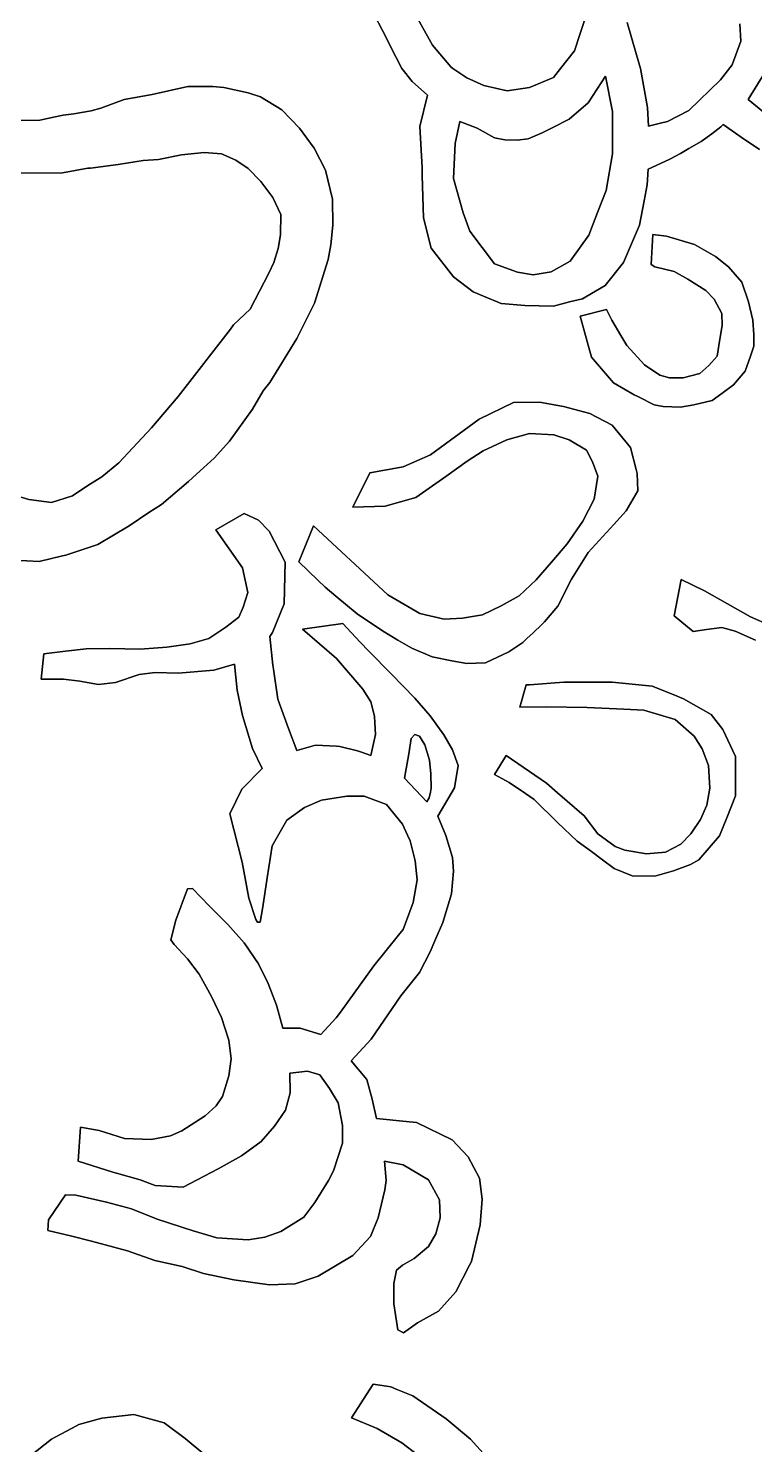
# Model space of a CAD drawing. Header units: inches. Extents: x 288635 to 1232953, y 676945 to 1655780.
# Drawn here: x 496928 to 512105, y 1280392 to 1309973 of the extents above; entities that cross this region are included whole.
import ezdxf

# ---------------------------------------------------------------- set-up
doc = ezdxf.new("R2010")
doc.units = ezdxf.units.IN
doc.header["$MEASUREMENT"] = 0
doc.layers.add('Images', color=7, linetype='Continuous')
picture_1 = doc.add_image_def('image6.jpg', size_in_pixel=(2592, 3907))

msp = doc.modelspace()

# ---------------------------------------------------------------- linework, layer by layer
at = {"color": 1}
for points in [[(504867.104, 1310535.5054), (505376.3718, 1309623.3839), (505756.4225, 1309167.3231), (505801.5297, 1309136.5682), (506090.867, 1308939.2927), (506448.1146, 1308779.6714), (506934.5794, 1308665.6562), (507398.2412, 1308734.0654), (507899.9081, 1308946.8937), (508050.6084, 1309136.5682), (508340.7668, 1309501.7676), (508599.2012, 1310292.273)], [(508599.2012, 1310292.273), (508340.7668, 1309501.7676), (508050.6084, 1309136.5682), (507899.9081, 1308946.8937), (507398.2412, 1308734.0654), (506934.5794, 1308665.6562), (506448.1146, 1308779.6714), (506090.867, 1308939.2927), (505801.5297, 1309136.5682), (505756.4225, 1309167.3231), (505376.3718, 1309623.3839), (504867.104, 1310535.5054)], [(512208.5742, 1307441.037), (511824.7723, 1307701.1694), (511448.2165, 1307963.425), (511398.0514, 1307913.2599), (511207.8415, 1307772.2808), (510986.8878, 1307608.5151), (510728.4925, 1307460.0747), (510552.4556, 1307361.494), (510331.2493, 1307237.6185), (510137.531, 1307150.495), (509877.0375, 1307033.3398), (509857.6931, 1306706.304), (509796.1234, 1306373.3713), (509701.3481, 1305860.8826), (509366.9035, 1305085.5793), (508979.2519, 1304599.1144), (508576.7522, 1304365.4049), (508507.9891, 1304325.478), (508237.8588, 1304257.9454), (507899.9081, 1304173.4577), (507300.9298, 1304185.4592), (506805.3622, 1304226.6648), (506435.5673, 1304380.3458), (506220.0843, 1304469.8972), (505809.6296, 1304781.5388), (505345.9678, 1305382.0188), (505186.3465, 1306012.9028), (505160.8233, 1306899.8351), (505155.9425, 1307069.4436), (505110.3364, 1307920.757), (505268.799, 1308577.5761), (504946.2523, 1308863.7849), (504730.5632, 1309136.5682), (504730.2858, 1309136.919), (504614.3073, 1309362.7718), (504326.0718, 1309924.0725), (504152.6088, 1310261.8689)], [(504152.6088, 1310261.8689), (504326.0718, 1309924.0725), (504614.3073, 1309362.7718), (504730.2858, 1309136.919), (504730.5632, 1309136.5682), (504946.2523, 1308863.7849), (505268.799, 1308577.5761), (505110.3364, 1307920.757), (505155.9425, 1307069.4436), (505160.8233, 1306899.8351), (505186.3465, 1306012.9028), (505345.9678, 1305382.0188), (505809.6296, 1304781.5388), (506220.0843, 1304469.8972), (506435.5673, 1304380.3458), (506805.3622, 1304226.6648), (507300.9298, 1304185.4592), (507899.9081, 1304173.4577), (508237.8588, 1304257.9454), (508507.9891, 1304325.478), (508576.7522, 1304365.4049), (508979.2519, 1304599.1144), (509366.9035, 1305085.5793), (509701.3481, 1305860.8826), (509796.1234, 1306373.3713), (509857.6931, 1306706.304), (509877.0375, 1307033.3398), (510137.531, 1307150.495), (510331.2493, 1307237.6185), (510552.4556, 1307361.494), (510728.4925, 1307460.0747), (510986.8878, 1307608.5151), (511207.8415, 1307772.2808), (511398.0514, 1307913.2599), (511448.2165, 1307963.425), (511824.7723, 1307701.1694), (512208.5742, 1307441.037)], [(509442.4163, 1310097.4795), (509636.7036, 1309416.5381), (509717.6589, 1309136.5682), (509865.8753, 1308317.9167), (509886.0416, 1307928.8582), (510140.3445, 1307990.8607), (510280.4492, 1308025.0201), (510732.5701, 1308253.6205), (511387.8914, 1308898.7818), (511631.7319, 1309213.7425), (511814.6122, 1309706.5034), (511794.2922, 1310067.1842)], [(511794.2922, 1310067.1842), (511814.6122, 1309706.5034), (511631.7319, 1309213.7425), (511387.8914, 1308898.7818), (510732.5701, 1308253.6205), (510280.4492, 1308025.0201), (510140.3445, 1307990.8607), (509886.0416, 1307928.8582), (509865.8753, 1308317.9167), (509717.6589, 1309136.5682), (509636.7036, 1309416.5381), (509442.4163, 1310097.4795)], [(512317.5333, 1309051.1821), (511972.0926, 1308487.301), (512471.6723, 1308078.3758)], [(512471.6723, 1308078.3758), (511972.0926, 1308487.301), (512317.5333, 1309051.1821)], [(496257.7704, 1308046.6768), (497167.0923, 1308056.8368), (497491.6837, 1308125.5227), (497654.2441, 1308161.0828), (497877.7645, 1308186.4829), (498238.4452, 1308252.523), (498441.6456, 1308303.3231), (498929.3266, 1308486.2035), (499513.5278, 1308592.8837), (500260.2893, 1308755.444), (500783.5303, 1308755.444), (501011.2764, 1308736.6884), (501523.4853, 1308622.7182), (501779.2123, 1308542.0836), (502226.2532, 1308267.763), (502597.0939, 1307886.7623), (502901.8946, 1307470.2014), (503140.655, 1307007.9205), (503282.8953, 1306403.3993), (503293.0553, 1305864.9182), (503247.3352, 1305448.3574), (503196.5351, 1305143.5568), (502906.9746, 1304234.235), (502541.2138, 1303497.6335), (501977.2365, 1302577.1314), (501837.7871, 1302399.3335), (501611.572, 1302019.3505), (501128.971, 1301353.8692), (500808.9304, 1300998.2685), (500441.788, 1300662.5955), (500275.5293, 1300510.5875), (499711.6482, 1300027.9866), (499444.9383, 1299860.4211), (499033.7314, 1299585.814), (498382.8551, 1299194.2299), (498027.3057, 1299076.6466), (497710.8121, 1298971.9794), (497639.5584, 1298955.0142), (497155.186, 1298839.6875), (496641.8933, 1298866.1459)], [(496641.8933, 1298866.1459), (497155.186, 1298839.6875), (497639.5584, 1298955.0142), (497710.8121, 1298971.9794), (498027.3057, 1299076.6466), (498382.8551, 1299194.2299), (499033.7314, 1299585.814), (499444.9383, 1299860.4211), (499711.6482, 1300027.9866), (500275.5293, 1300510.5875), (500441.788, 1300662.5955), (500808.9304, 1300998.2685), (501128.971, 1301353.8692), (501611.572, 1302019.3505), (501837.7871, 1302399.3335), (501977.2365, 1302577.1314), (502541.2138, 1303497.6335), (502906.9746, 1304234.235), (503196.5351, 1305143.5568), (503247.3352, 1305448.3574), (503293.0553, 1305864.9182), (503282.8953, 1306403.3993), (503140.655, 1307007.9205), (502901.8946, 1307470.2014), (502597.0939, 1307886.7623), (502226.2532, 1308267.763), (501779.2123, 1308542.0836), (501523.4853, 1308622.7182), (501011.2764, 1308736.6884), (500783.5303, 1308755.444), (500260.2893, 1308755.444), (499513.5278, 1308592.8837), (498929.3266, 1308486.2035), (498441.6456, 1308303.3231), (498238.4452, 1308252.523), (497877.7645, 1308186.4829), (497654.2441, 1308161.0828), (497491.6837, 1308125.5227), (497167.0923, 1308056.8368), (496257.7704, 1308046.6768)], [(496424.9345, 1300284.3154), (496938.2272, 1300130.8568), (497414.4782, 1300072.6483), (497848.3957, 1300210.2319), (498171.188, 1300421.899), (498462.2303, 1300607.1077), (498816.6325, 1300900.0513), (499500.1928, 1301632.6348), (500062.1689, 1302283.5111), (501155.7433, 1303691.5888), (501215.4214, 1303781.9586), (501565.8519, 1304107.2347), (501954.0052, 1304860.802), (502058.6129, 1305082.5967), (502150.0531, 1305377.2372), (502200.8532, 1305661.7178), (502205.9332, 1306083.3587), (502038.2928, 1306438.9594), (501784.2923, 1306774.24), (501520.1318, 1307048.5606), (501266.1313, 1307216.2009), (500966.4107, 1307348.2812), (500600.65, 1307378.7613), (500128.209, 1307327.9612), (499645.608, 1307236.521), (499330.6474, 1307211.1209), (498807.4064, 1307129.8408), (498231.0576, 1307052.9061), (498175.4248, 1307049.1973), (497639.5332, 1306954.4746), (496740.3714, 1306949.3946)], [(496740.3714, 1306949.3946), (497639.5332, 1306954.4746), (498175.4248, 1307049.1973), (498231.0576, 1307052.9061), (498807.4064, 1307129.8408), (499330.6474, 1307211.1209), (499645.608, 1307236.521), (500128.209, 1307327.9612), (500600.65, 1307378.7613), (500966.4107, 1307348.2812), (501266.1313, 1307216.2009), (501520.1318, 1307048.5606), (501784.2923, 1306774.24), (502038.2928, 1306438.9594), (502205.9332, 1306083.3587), (502200.8532, 1305661.7178), (502150.0531, 1305377.2372), (502058.6129, 1305082.5967), (501954.0052, 1304860.802), (501565.8519, 1304107.2347), (501215.4214, 1303781.9586), (501155.7433, 1303691.5888), (500062.1689, 1302283.5111), (499500.1928, 1301632.6348), (498816.6325, 1300900.0513), (498462.2303, 1300607.1077), (498171.188, 1300421.899), (497848.3957, 1300210.2319), (497414.4782, 1300072.6483), (496938.2272, 1300130.8568), (496424.9345, 1300284.3154)], [(512120.4126, 1297196.0948), (511693.6917, 1297384.0552), (511419.3712, 1297460.2553), (511099.3306, 1297414.5352), (510819.93, 1297373.8952), (510423.6892, 1297704.0958), (510571.0095, 1298461.0173), (511058.6905, 1298222.2569), (512018.8124, 1297683.7758), (512425.2132, 1297500.8954)], [(512425.2132, 1297500.8954), (512018.8124, 1297683.7758), (511058.6905, 1298222.2569), (510571.0095, 1298461.0173), (510423.6892, 1297704.0958), (510819.93, 1297373.8952), (511099.3306, 1297414.5352), (511419.3712, 1297460.2553), (511693.6917, 1297384.0552), (512120.4126, 1297196.0948)], [(505085.2499, 1280159.8813), (504734.7292, 1280434.2019), (504216.5682, 1280728.8425), (503678.0871, 1280952.3629), (504135.288, 1281653.4043), (504410.2545, 1281611.971), (504506.1287, 1281597.5242), (504613.9951, 1281553.1791), (504963.3296, 1281409.5638), (505659.291, 1280932.0429), (506167.2921, 1280505.322), (506624.493, 1279997.321)], [(506624.493, 1279997.321), (506167.2921, 1280505.322), (505659.291, 1280932.0429), (504963.3296, 1281409.5638), (504613.9951, 1281553.1791), (504506.1287, 1281597.5242), (504410.2545, 1281611.971), (504135.288, 1281653.4043), (503678.0871, 1280952.3629), (504216.5682, 1280728.8425), (504734.7292, 1280434.2019), (505085.2499, 1280159.8813)], [(496982.6337, 1280164.9613), (497414.4346, 1280510.402), (497487.4977, 1280549.5429), (497621.9447, 1280621.5681), (497921.2273, 1280781.8981), (497983.3957, 1280815.2026), (498461.3976, 1280948.6987), (499131.478, 1281023.4831), (499766.4793, 1280845.6827), (500208.5319, 1280522.2552), (500619.921, 1280180.2014)], [(500619.921, 1280180.2014), (500208.5319, 1280522.2552), (499766.4793, 1280845.6827), (499131.478, 1281023.4831), (498461.3976, 1280948.6987), (497983.3957, 1280815.2026), (497921.2273, 1280781.8981), (497621.9447, 1280621.5681), (497487.4977, 1280549.5429), (497414.4346, 1280510.402), (496982.6337, 1280164.9613)]]:
    msp.add_lwpolyline(points, dxfattribs=at)
for points in [[(508986.5621, 1308970.7747), (508624.9006, 1308416.2467), (508232.0795, 1308075.2263), (507873.1512, 1307893.0757), (507663.9545, 1307786.9116), (507375.0708, 1307664.6472), (507141.3903, 1307639.2472), (506887.3898, 1307644.3272), (506668.9494, 1307684.9673), (506306.6348, 1307888.9892), (505945.9301, 1308027.3772), (505849.1628, 1307564.317), (505811.0627, 1306834.0656), (506014.2631, 1306122.8641), (506153.9634, 1305735.5134), (506668.3144, 1305056.062), (507150.9154, 1304878.2616), (507474.766, 1304827.4615), (507855.7668, 1304884.6117), (508249.4676, 1305113.2121), (508636.8183, 1305652.9632), (508824.2265, 1306127.946), (509005.1191, 1306586.4151), (509132.1193, 1307348.4166), (509132.1193, 1308237.4184), (508986.5621, 1308970.7747)], [(509132.1193, 1308237.4184), (509132.1193, 1307348.4166), (509005.1191, 1306586.4151), (508824.2265, 1306127.946), (508636.8183, 1305652.9632), (508249.4676, 1305113.2121), (507855.7668, 1304884.6117), (507474.766, 1304827.4615), (507150.9154, 1304878.2616), (506668.3144, 1305056.062), (506153.9634, 1305735.5134), (506014.2631, 1306122.8641), (505811.0627, 1306834.0656), (505849.1628, 1307564.317), (505945.9301, 1308027.3772), (506306.6348, 1307888.9892), (506668.9494, 1307684.9673), (506887.3898, 1307644.3272), (507141.3903, 1307639.2472), (507375.0708, 1307664.6472), (507663.9545, 1307786.9116), (507873.1512, 1307893.0757), (508232.0795, 1308075.2263), (508624.9006, 1308416.2467), (508986.5621, 1308970.7747), (509132.1193, 1308237.4184)], [(511906.478, 1302813.5101), (511662.6375, 1302523.9495), (511418.7971, 1302346.1491), (511215.5966, 1302198.8288), (510834.5959, 1302107.3886), (510555.1953, 1302061.6686), (510189.4346, 1302076.9086), (510006.5542, 1302112.4687), (509666.2613, 1302286.9565), (509589.9934, 1302315.6691), (509153.1125, 1302569.6696), (508695.9116, 1303103.0706), (508457.1511, 1303961.5924), (509010.8722, 1304098.7526), (509117.5524, 1303880.3122), (509311.5562, 1303554.8866), (509432.5131, 1303351.9911), (509803.3538, 1302945.5903), (510123.3945, 1302732.2299), (510326.5949, 1302671.2698), (510611.0754, 1302676.3498), (510956.5161, 1302762.71), (511144.4765, 1302930.3503), (511322.2769, 1303128.4707), (511378.157, 1303484.0714), (511428.9571, 1303763.472), (511418.7971, 1304017.4725), (511256.2367, 1304317.1931), (511083.5164, 1304494.9934), (510707.5956, 1304733.7539), (510423.1151, 1304896.3142), (510016.7142, 1304992.8344), (509940.5141, 1305038.5545), (509976.9723, 1305668.4083), (510265.057, 1305632.1783), (510849.8359, 1305455.1153), (511283.6918, 1305206.476), (511557.2209, 1304990.9354), (511837.1062, 1304673.3765), (511973.961, 1304262.8119), (512069.0384, 1303880.3122), (512089.3584, 1303570.4316), (512089.3584, 1303331.6711), (512018.2383, 1303123.3907), (511906.478, 1302813.5101)], [(511256.2367, 1304317.1931), (511418.7971, 1304017.4725), (511428.9571, 1303763.472), (511378.157, 1303484.0714), (511322.2769, 1303128.4707), (511144.4765, 1302930.3503), (510956.5161, 1302762.71), (510611.0754, 1302676.3498), (510326.5949, 1302671.2698), (510123.3945, 1302732.2299), (509803.3538, 1302945.5903), (509432.5131, 1303351.9911), (509311.5562, 1303554.8866), (509117.5524, 1303880.3122), (509010.8722, 1304098.7526), (508457.1511, 1303961.5924), (508695.9116, 1303103.0706), (509153.1125, 1302569.6696), (509589.9934, 1302315.6691), (509666.2613, 1302286.9565), (510006.5542, 1302112.4687), (510189.4346, 1302076.9086), (510555.1953, 1302061.6686), (510834.5959, 1302107.3886), (511215.5966, 1302198.8288), (511418.7971, 1302346.1491), (511662.6375, 1302523.9495), (511906.478, 1302813.5101), (512018.2383, 1303123.3907), (512089.3584, 1303331.6711), (512089.3584, 1303570.4316), (512069.0384, 1303880.3122), (511973.961, 1304262.8119), (511837.1062, 1304673.3765), (511557.2209, 1304990.9354), (511283.6918, 1305206.476), (510849.8359, 1305455.1153), (510265.057, 1305632.1783), (509976.9723, 1305668.4083), (509940.5141, 1305038.5545), (510016.7142, 1304992.8344), (510423.1151, 1304896.3142), (510707.5956, 1304733.7539), (511083.5164, 1304494.9934), (511256.2367, 1304317.1931)], [(509130.6915, 1301682.9536), (509511.6923, 1301219.4027), (509629.998, 1300756.9349), (509651.3925, 1300673.3016), (509664.0926, 1300311.3509), (509416.4421, 1299898.6), (509162.4416, 1299612.8495), (508622.6905, 1299028.6483), (508279.7898, 1298469.8472), (507994.0392, 1297904.6961), (507714.6387, 1297574.4954), (507667.8365, 1297530.0333), (507466.9882, 1297339.5449), (507353.4498, 1297236.3282), (507257.4377, 1297149.0445), (506971.6872, 1296952.1941), (506482.7362, 1296723.5937), (506089.0354, 1296704.5437), (505777.8848, 1296761.6938), (505365.134, 1296844.2439), (504939.6831, 1297028.3943), (504647.5825, 1297193.4946), (504331.9226, 1297389.2122), (503797.682, 1297741.9364), (503351.0348, 1298114.1424), (503129.9295, 1298298.3968), (502974.6766, 1298448.2962), (502577.4784, 1298831.7979), (502888.629, 1299581.0994), (504438.0321, 1298139.6465), (505111.1335, 1297752.2957), (505619.1345, 1297631.6455), (506000.1352, 1297657.0456), (506419.2361, 1297726.8957), (506806.5868, 1297911.0461), (507181.2376, 1298120.5965), (507536.8383, 1298457.1472), (507860.689, 1298825.4479), (508184.5396, 1299206.4487), (508514.7403, 1299682.6996), (508749.6907, 1300139.9005), (508825.8909, 1300622.5015), (508717.9407, 1300920.9521), (508590.9404, 1301162.2526), (508228.9897, 1301378.153), (507911.4891, 1301486.1032), (507397.138, 1301511.5033), (506927.2371, 1301378.153), (506431.9361, 1301149.5525), (506095.3854, 1300933.6521), (505650.8845, 1300609.8015), (505028.5833, 1300171.6506), (504387.232, 1299993.8502), (503707.7806, 1299974.8002), (504063.3814, 1300686.0016), (504761.8828, 1300813.0019), (505333.3839, 1301067.0024), (506350.2359, 1301807.6724), (507066.9374, 1302159.2046), (507606.6884, 1302165.5546), (508108.3394, 1302076.6544), (508660.7906, 1301930.6041), (509130.6915, 1301682.9536)], [(508108.3394, 1302076.6544), (507606.6884, 1302165.5546), (507066.9374, 1302159.2046), (506350.2359, 1301807.6724), (505333.3839, 1301067.0024), (504761.8828, 1300813.0019), (504063.3814, 1300686.0016), (503707.7806, 1299974.8002), (504387.232, 1299993.8502), (505028.5833, 1300171.6506), (505650.8845, 1300609.8015), (506095.3854, 1300933.6521), (506431.9361, 1301149.5525), (506927.2371, 1301378.153), (507397.138, 1301511.5033), (507911.4891, 1301486.1032), (508228.9897, 1301378.153), (508590.9404, 1301162.2526), (508717.9407, 1300920.9521), (508825.8909, 1300622.5015), (508749.6907, 1300139.9005), (508514.7403, 1299682.6996), (508184.5396, 1299206.4487), (507860.689, 1298825.4479), (507536.8383, 1298457.1472), (507181.2376, 1298120.5965), (506806.5868, 1297911.0461), (506419.2361, 1297726.8957), (506000.1352, 1297657.0456), (505619.1345, 1297631.6455), (505111.1335, 1297752.2957), (504438.0321, 1298139.6465), (502888.629, 1299581.0994), (502577.4784, 1298831.7979), (502974.6766, 1298448.2962), (503129.9295, 1298298.3968), (503351.0348, 1298114.1424), (503797.682, 1297741.9364), (504331.9226, 1297389.2122), (504647.5825, 1297193.4946), (504939.6831, 1297028.3943), (505365.134, 1296844.2439), (505777.8848, 1296761.6938), (506089.0354, 1296704.5437), (506482.7362, 1296723.5937), (506971.6872, 1296952.1941), (507257.4377, 1297149.0445), (507353.4498, 1297236.3282), (507466.9882, 1297339.5449), (507667.8365, 1297530.0333), (507714.6387, 1297574.4954), (507994.0392, 1297904.6961), (508279.7898, 1298469.8472), (508622.6905, 1299028.6483), (509162.4416, 1299612.8495), (509416.4421, 1299898.6), (509664.0926, 1300311.3509), (509651.3925, 1300673.3016), (509629.998, 1300756.9349), (509511.6923, 1301219.4027), (509130.6915, 1301682.9536), (508660.7906, 1301930.6041), (508108.3394, 1302076.6544)], [(501971.2529, 1297271.3314), (502035.1873, 1296671.9469), (502048.0798, 1296585.9966), (502141.8675, 1295960.7455), (502366.7472, 1295352.4172), (502538.1083, 1294888.8634), (502929.2691, 1295000.6236), (503364.7438, 1294978.8498), (503437.2701, 1294975.2235), (503803.0308, 1294883.7833), (503890.402, 1294853.6006), (504082.4314, 1294787.2632), (504178.9516, 1295224.144), (504169.3299, 1295467.8944), (504163.7116, 1295610.2248), (504082.4314, 1295904.8654), (503914.7911, 1296169.0259), (503366.15, 1296809.1072), (502660.0285, 1297423.7884), (503503.3102, 1297545.7087), (503853.8309, 1297159.6279), (504053.0648, 1296958.4785), (504509.1272, 1296494.5834), (505005.4551, 1295980.0082), (505322.2035, 1295613.8727), (505610.6448, 1295216.8008), (505794.3948, 1294904.1034), (505906.155, 1294573.9027), (505829.9549, 1294111.6218), (505484.5142, 1293517.2606), (505652.1545, 1293115.9398), (505794.3948, 1292653.6589), (505809.6348, 1292369.1783), (505768.9948, 1291896.7374), (505591.1944, 1291297.2962), (505425.1324, 1290914.0761), (505327.0339, 1290687.695), (505103.5134, 1290250.8141), (504714.9564, 1289764.21), (504093.4381, 1288858.0446), (503674.3372, 1288407.1937), (504000.7279, 1288017.3029), (504112.4881, 1287605.8221), (504204.2525, 1287205.3958), (504825.363, 1287141.0498), (505038.32, 1287118.9878), (505787.6215, 1286757.0371), (506117.8221, 1286401.4364), (506352.7726, 1285956.9355), (506409.9227, 1285518.7846), (506371.8226, 1284985.3835), (506187.6723, 1284217.032), (506147.4255, 1284140.8199), (505857.4716, 1283582.0307), (505495.5209, 1283181.9799), (505057.37, 1282934.3294), (504765.2694, 1282724.779), (504650.9692, 1282788.2792), (504568.419, 1283334.3802), (504568.419, 1283759.8311), (504619.2191, 1284039.2317), (504745.8555, 1284140.8199), (504987.5199, 1284280.5321), (505292.3205, 1284528.1826), (505444.7208, 1284794.8832), (505533.621, 1285131.4338), (505520.9209, 1285506.0846), (505292.3205, 1285925.1854), (504758.9194, 1286236.3361), (504369.3127, 1286311.3002), (504402.5535, 1285909.0867), (504375.3786, 1285711.825), (504238.2184, 1285127.6238), (504075.658, 1284741.5431), (503709.8973, 1284345.3023), (502983.4559, 1283913.5014), (502500.8549, 1283750.9411), (501967.4538, 1283730.621), (501220.6923, 1283832.2212), (500590.7711, 1283964.3015), (500143.7302, 1284111.6218), (499569.689, 1284238.6221), (499000.7279, 1284441.8225), (498248.8864, 1284645.0229), (497834.2892, 1284749.8915), (497334.3642, 1284866.7571), (497347.3493, 1285087.5032), (497704.4385, 1285606.9057), (497918.6921, 1285600.4132), (498561.4527, 1285457.5775), (499080.8552, 1285314.7418), (499619.7354, 1285100.4882), (500372.869, 1284860.2645), (500866.3015, 1284710.9363), (501522.0472, 1284671.9811), (501872.6439, 1284723.9214), (502203.763, 1284847.2795), (502684.2103, 1285145.9359), (502917.9415, 1285451.0849), (503198.9267, 1285909.0867), (503304.7665, 1286112.2991), (503492.7269, 1286686.3403), (503492.7269, 1286732.0484), (503492.7269, 1287057.181), (503401.2867, 1287534.702), (503218.4063, 1287834.4226), (503020.2859, 1288113.8231), (502761.2054, 1288195.1033), (502400.5287, 1288150.5893), (502392.6825, 1288149.6209), (502400.5247, 1287737.9024), (502298.9245, 1287377.2217), (502075.404, 1287047.021), (501790.9235, 1286726.9804), (501384.5227, 1286427.2598), (500891.7617, 1286152.9392), (500165.3202, 1285771.9385), (499581.1191, 1285802.4185), (499266.1584, 1285924.3388), (498773.0141, 1286065.2372), (498697.1973, 1286086.8991), (497970.7558, 1286310.4195), (498016.4759, 1287026.701), (498406.977, 1286952.1261), (498941.0378, 1286787.9405), (499493.2986, 1286762.74), (499896.2158, 1286839.7443), (500134.8402, 1286945.4208), (500622.5211, 1287260.3814), (500851.1216, 1287468.6618), (500983.2019, 1287661.7022), (501115.2821, 1288093.5031), (501166.0822, 1288454.1838), (501115.2821, 1288840.2646), (500967.9618, 1289312.7055), (500754.6014, 1289754.6664), (500500.6009, 1290222.0274), (500251.6804, 1290536.988), (499977.3599, 1290836.7086), (499906.2397, 1290938.3088), (500012.9199, 1291344.7096), (500256.7604, 1292000.0309), (500358.3606, 1292005.1109), (500708.8813, 1291649.5102), (501100.0421, 1291258.3494), (501435.3228, 1290872.2687), (501740.1234, 1290435.3878), (501938.2438, 1290023.907), (502116.0441, 1289571.7861), (502248.1244, 1289089.1851), (502400.5287, 1289091.3316), (502608.8051, 1289094.2651), (503039.336, 1288959.6448), (503358.9677, 1289304.6502), (503452.5101, 1289427.8524), (504148.4715, 1290393.0544), (504661.5526, 1291033.1356), (504758.0727, 1291155.0559), (504971.4332, 1291718.937), (505052.7133, 1292186.298), (505012.0733, 1292587.6188), (504905.393, 1293004.1796), (504852.862, 1293119.4089), (504747.9127, 1293349.6203), (504412.6321, 1293761.1011), (503945.2711, 1293938.9015), (503584.5904, 1293938.9015), (503051.1893, 1293852.5413), (502700.6686, 1293700.141), (502329.8279, 1293435.9805), (502025.0273, 1292902.5794), (501915.4531, 1292232.4913), (501826.9069, 1291627.4968), (501771.0268, 1291307.4562), (501715.1467, 1291302.3762), (501679.5866, 1291363.3363), (501537.3463, 1291805.2972), (501395.0372, 1292561.0408), (501136.0255, 1293568.0607), (501390.026, 1294081.1417), (501811.6669, 1294512.9426), (501613.5465, 1294929.5034), (501405.266, 1295620.3848), (501293.5058, 1296148.7059), (501235.848, 1296693.3995), (500805.8248, 1296570.3467), (500059.0633, 1296504.3066), (499576.4624, 1296519.5466), (499246.2617, 1296478.9065), (498753.5007, 1296311.2662), (498397.9, 1296270.6261), (498006.7392, 1296336.6663), (497661.2986, 1296382.3863), (497533.8716, 1296381.0012), (497193.9376, 1296377.3063), (497254.8977, 1296910.7074), (497701.9386, 1296966.5875), (498138.8195, 1297012.3076), (498621.4205, 1297022.4676), (499266.5818, 1297007.2276), (499820.3029, 1297047.8677), (500307.9838, 1297118.9878), (500699.1446, 1297230.748), (501054.7453, 1297464.4285), (501323.9859, 1297677.7889), (501415.4261, 1297880.9893), (501517.0263, 1298190.87), (501405.266, 1298703.951), (500848.1583, 1299500.6659), (501440.8261, 1299839.3333), (501737.16, 1299701.7496), (501959.4105, 1299468.9158), (502298.0778, 1298823.3312), (502276.9111, 1297955.4962), (502033.494, 1297352.2449), (501971.2529, 1297271.3314)], [(503853.8309, 1297159.6279), (503503.3102, 1297545.7087), (502660.0285, 1297423.7884), (503366.15, 1296809.1072), (503914.7911, 1296169.0259), (504082.4314, 1295904.8654), (504163.7116, 1295610.2248), (504169.3299, 1295467.8944), (504178.9516, 1295224.144), (504082.4314, 1294787.2632), (503890.402, 1294853.6006), (503803.0308, 1294883.7833), (503437.2701, 1294975.2235), (503364.7438, 1294978.8498), (502929.2691, 1295000.6236), (502538.1083, 1294888.8634), (502366.7472, 1295352.4172), (502141.8675, 1295960.7455), (502048.0798, 1296585.9966), (502035.1873, 1296671.9469), (501971.2529, 1297271.3314), (502033.494, 1297352.2449), (502276.9111, 1297955.4962), (502298.0778, 1298823.3312), (501959.4105, 1299468.9158), (501737.16, 1299701.7496), (501440.8261, 1299839.3333), (500848.1583, 1299500.6659), (501405.266, 1298703.951), (501517.0263, 1298190.87), (501415.4261, 1297880.9893), (501323.9859, 1297677.7889), (501054.7453, 1297464.4285), (500699.1446, 1297230.748), (500307.9838, 1297118.9878), (499820.3029, 1297047.8677), (499266.5818, 1297007.2276), (498621.4205, 1297022.4676), (498138.8195, 1297012.3076), (497701.9386, 1296966.5875), (497254.8977, 1296910.7074), (497193.9376, 1296377.3063), (497533.8716, 1296381.0012), (497661.2986, 1296382.3863), (498006.7392, 1296336.6663), (498397.9, 1296270.6261), (498753.5007, 1296311.2662), (499246.2617, 1296478.9065), (499576.4624, 1296519.5466), (500059.0633, 1296504.3066), (500805.8248, 1296570.3467), (501235.848, 1296693.3995), (501293.5058, 1296148.7059), (501405.266, 1295620.3848), (501613.5465, 1294929.5034), (501811.6669, 1294512.9426), (501390.026, 1294081.1417), (501136.0255, 1293568.0607), (501395.0372, 1292561.0408), (501537.3463, 1291805.2972), (501679.5866, 1291363.3363), (501715.1467, 1291302.3762), (501771.0268, 1291307.4562), (501826.9069, 1291627.4968), (501915.4531, 1292232.4913), (502025.0273, 1292902.5794), (502329.8279, 1293435.9805), (502700.6686, 1293700.141), (503051.1893, 1293852.5413), (503584.5904, 1293938.9015), (503945.2711, 1293938.9015), (504412.6321, 1293761.1011), (504747.9127, 1293349.6203), (504852.862, 1293119.4089), (504905.393, 1293004.1796), (505012.0733, 1292587.6188), (505052.7133, 1292186.298), (504971.4332, 1291718.937), (504758.0727, 1291155.0559), (504661.5526, 1291033.1356), (504148.4715, 1290393.0544), (503452.5101, 1289427.8524), (503358.9677, 1289304.6502), (503039.336, 1288959.6448), (502608.8051, 1289094.2651), (502400.5287, 1289091.3316), (502248.1244, 1289089.1851), (502116.0441, 1289571.7861), (501938.2438, 1290023.907), (501740.1234, 1290435.3878), (501435.3228, 1290872.2687), (501100.0421, 1291258.3494), (500708.8813, 1291649.5102), (500358.3606, 1292005.1109), (500256.7604, 1292000.0309), (500012.9199, 1291344.7096), (499906.2397, 1290938.3088), (499977.3599, 1290836.7086), (500251.6804, 1290536.988), (500500.6009, 1290222.0274), (500754.6014, 1289754.6664), (500967.9618, 1289312.7055), (501115.2821, 1288840.2646), (501166.0822, 1288454.1838), (501115.2821, 1288093.5031), (500983.2019, 1287661.7022), (500851.1216, 1287468.6618), (500622.5211, 1287260.3814), (500134.8402, 1286945.4208), (499896.2158, 1286839.7443), (499493.2986, 1286762.74), (498941.0378, 1286787.9405), (498406.977, 1286952.1261), (498016.4759, 1287026.701), (497970.7558, 1286310.4195), (498697.1973, 1286086.8991), (498773.0141, 1286065.2372), (499266.1584, 1285924.3388), (499581.1191, 1285802.4185), (500165.3202, 1285771.9385), (500891.7617, 1286152.9392), (501384.5227, 1286427.2598), (501790.9235, 1286726.9804), (502075.404, 1287047.021), (502298.9245, 1287377.2217), (502400.5247, 1287737.9024), (502392.6825, 1288149.6209), (502400.5287, 1288150.5893), (502761.2054, 1288195.1033), (503020.2859, 1288113.8231), (503218.4063, 1287834.4226), (503401.2867, 1287534.702), (503492.7269, 1287057.181), (503492.7269, 1286732.0484), (503492.7269, 1286686.3403), (503304.7665, 1286112.2991), (503198.9267, 1285909.0867), (502917.9415, 1285451.0849), (502684.2103, 1285145.9359), (502203.763, 1284847.2795), (501872.6439, 1284723.9214), (501522.0472, 1284671.9811), (500866.3015, 1284710.9363), (500372.869, 1284860.2645), (499619.7354, 1285100.4882), (499080.8552, 1285314.7418), (498561.4527, 1285457.5775), (497918.6921, 1285600.4132), (497704.4385, 1285606.9057), (497347.3493, 1285087.5032), (497334.3642, 1284866.7571), (497834.2892, 1284749.8915), (498248.8864, 1284645.0229), (499000.7279, 1284441.8225), (499569.689, 1284238.6221), (500143.7302, 1284111.6218), (500590.7711, 1283964.3015), (501220.6923, 1283832.2212), (501967.4538, 1283730.621), (502500.8549, 1283750.9411), (502983.4559, 1283913.5014), (503709.8973, 1284345.3023), (504075.658, 1284741.5431), (504238.2184, 1285127.6238), (504375.3786, 1285711.825), (504402.5535, 1285909.0867), (504369.3127, 1286311.3002), (504758.9194, 1286236.3361), (505292.3205, 1285925.1854), (505520.9209, 1285506.0846), (505533.621, 1285131.4338), (505444.7208, 1284794.8832), (505292.3205, 1284528.1826), (504987.5199, 1284280.5321), (504745.8555, 1284140.8199), (504619.2191, 1284039.2317), (504568.419, 1283759.8311), (504568.419, 1283334.3802), (504650.9692, 1282788.2792), (504765.2694, 1282724.779), (505057.37, 1282934.3294), (505495.5209, 1283181.9799), (505857.4716, 1283582.0307), (506147.4255, 1284140.8199), (506187.6723, 1284217.032), (506371.8226, 1284985.3835), (506409.9227, 1285518.7846), (506352.7726, 1285956.9355), (506117.8221, 1286401.4364), (505787.6215, 1286757.0371), (505038.32, 1287118.9878), (504825.363, 1287141.0498), (504204.2525, 1287205.3958), (504112.4881, 1287605.8221), (504000.7279, 1288017.3029), (503674.3372, 1288407.1937), (504093.4381, 1288858.0446), (504714.9564, 1289764.21), (505103.5134, 1290250.8141), (505327.0339, 1290687.695), (505425.1324, 1290914.0761), (505591.1944, 1291297.2962), (505768.9948, 1291896.7374), (505809.6348, 1292369.1783), (505794.3948, 1292653.6589), (505652.1545, 1293115.9398), (505484.5142, 1293517.2606), (505829.9549, 1294111.6218), (505906.155, 1294573.9027), (505794.3948, 1294904.1034), (505610.6448, 1295216.8008), (505322.2035, 1295613.8727), (505005.4551, 1295980.0082), (504509.1272, 1296494.5834), (504053.0648, 1296958.4785), (503853.8309, 1297159.6279)], [(509130.6915, 1296317.1929), (509963.8132, 1296230.8327), (510399.0854, 1296058.7484), (510619.1345, 1295971.7522), (511198.2556, 1295641.5515), (511438.3331, 1295327.604), (511706.2566, 1294767.7898), (511706.2566, 1294395.5122), (511706.2566, 1293944.8281), (511525.3709, 1293481.7604), (511368.8521, 1293105.3238), (510939.1751, 1292608.7735), (510766.4548, 1292507.1853), (510405.774, 1292375.105), (510019.6933, 1292263.3448), (509542.1723, 1292273.5048), (509166.2516, 1292425.9051), (508926.4234, 1292608.7735), (508693.8106, 1292781.5058), (508399.17, 1292999.9462), (507982.6092, 1293386.027), (507494.9282, 1293863.548), (507314.5876, 1293994.0576), (506971.9149, 1294220.0714), (506666.8866, 1294391.869), (506915.8071, 1294783.0298), (507754.0087, 1294208.9887), (507986.3988, 1294006.5627), (508542.0276, 1293522.5758), (508830.9709, 1293147.2665), (509191.6516, 1292888.186), (509389.772, 1292806.9059), (509841.8929, 1292730.7057), (510243.2137, 1292766.2658), (510563.2544, 1292933.9061), (510771.5348, 1293152.3465), (510969.6552, 1293446.9871), (511101.7354, 1293751.7877), (511167.7756, 1294102.3084), (511137.2955, 1294574.7494), (511010.2952, 1294925.2701), (510837.5749, 1295189.4306), (510441.3341, 1295539.9513), (509791.0928, 1295732.9917), (509369.452, 1295753.3118), (508602.3704, 1295788.8718), (507748.9287, 1295799.0318), (507198.2993, 1295797.9094), (507327.2879, 1296261.3128), (507398.7508, 1296260.4866), (508119.7695, 1296317.1929), (508637.9305, 1296317.1929), (509130.6915, 1296317.1929)], [(508119.7695, 1296317.1929), (507398.7508, 1296260.4866), (507327.2879, 1296261.3128), (507198.2993, 1295797.9094), (507748.9287, 1295799.0318), (508602.3704, 1295788.8718), (509369.452, 1295753.3118), (509791.0928, 1295732.9917), (510441.3341, 1295539.9513), (510837.5749, 1295189.4306), (511010.2952, 1294925.2701), (511137.2955, 1294574.7494), (511167.7756, 1294102.3084), (511101.7354, 1293751.7877), (510969.6552, 1293446.9871), (510771.5348, 1293152.3465), (510563.2544, 1292933.9061), (510243.2137, 1292766.2658), (509841.8929, 1292730.7057), (509389.772, 1292806.9059), (509191.6516, 1292888.186), (508830.9709, 1293147.2665), (508542.0276, 1293522.5758), (507986.3988, 1294006.5627), (507754.0087, 1294208.9887), (506915.8071, 1294783.0298), (506666.8866, 1294391.869), (506971.9149, 1294220.0714), (507314.5876, 1293994.0576), (507494.9282, 1293863.548), (507982.6092, 1293386.027), (508399.17, 1292999.9462), (508693.8106, 1292781.5058), (508926.4234, 1292608.7735), (509166.2516, 1292425.9051), (509542.1723, 1292273.5048), (510019.6933, 1292263.3448), (510405.774, 1292375.105), (510766.4548, 1292507.1853), (510939.1751, 1292608.7735), (511368.8521, 1293105.3238), (511525.3709, 1293481.7604), (511706.2566, 1293944.8281), (511706.2566, 1294395.5122), (511706.2566, 1294767.7898), (511438.3331, 1295327.604), (511198.2556, 1295641.5515), (510619.1345, 1295971.7522), (510399.0854, 1296058.7484), (509963.8132, 1296230.8327), (509130.6915, 1296317.1929), (508637.9305, 1296317.1929), (508119.7695, 1296317.1929)], [(504788.7813, 1294315.3833), (505253.9955, 1293820.6191), (505302.1353, 1293898.8462), (505329.2139, 1294022.2043), (505347.2663, 1294106.4489), (505335.2314, 1294401.3048), (505308.1528, 1294690.1433), (505211.8733, 1295006.0604), (505103.5588, 1295189.5932), (505001.2619, 1295225.698), (504929.0522, 1295141.4535), (504880.9125, 1294822.5276), (504788.7813, 1294315.3833)], [(505302.1353, 1293898.8462), (505253.9955, 1293820.6191), (504788.7813, 1294315.3833), (504880.9125, 1294822.5276), (504929.0522, 1295141.4535), (505001.2619, 1295225.698), (505103.5588, 1295189.5932), (505211.8733, 1295006.0604), (505308.1528, 1294690.1433), (505335.2314, 1294401.3048), (505347.2663, 1294106.4489), (505329.2139, 1294022.2043), (505302.1353, 1293898.8462)]]:
    msp.add_lwpolyline(points, close=True, dxfattribs=at)

# ---------------------------------------------------------------- pictures from other files: only their frames are drawn
at = {"layer": 'Images'}
image = msp.add_image(picture_1, insert=(463037.5219, 1275868.6976), size_in_units=(43026.9717, 64855.8558), rotation=-30.719241845, dxfattribs=at)
image.dxf.flags = 7

doc.saveas('drawing.dxf')
